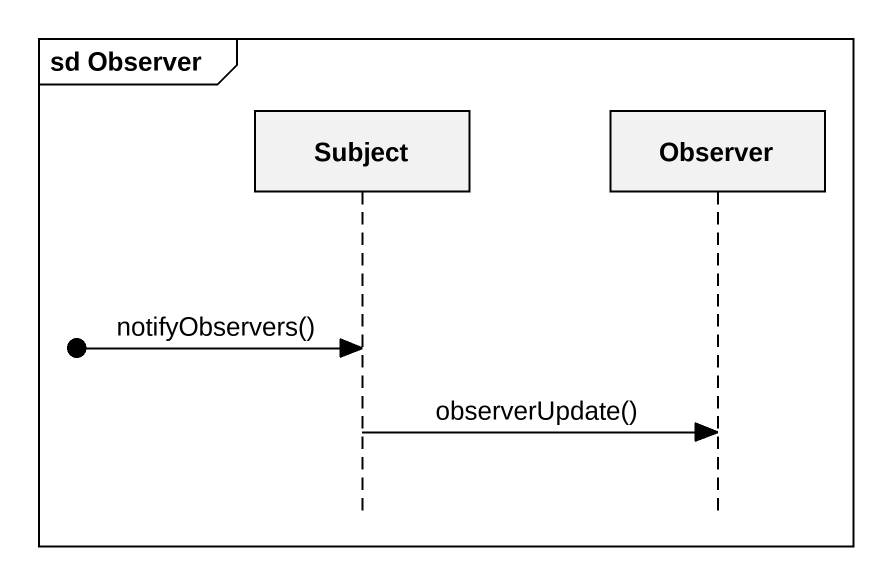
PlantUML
@startuml
mainframe sd Observer
hide footbox
participant Subject
participant Observer

[o-> Subject : notifyObservers()
Subject -> Observer : observerUpdate()
@enduml
